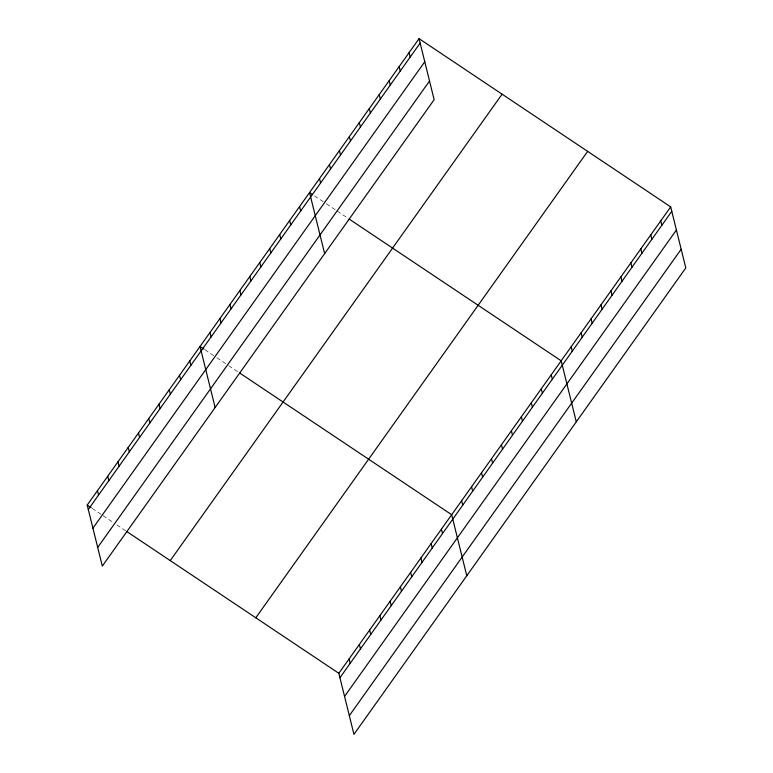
<?xml version="1.0" encoding="UTF-8"?>
<svg xmlns="http://www.w3.org/2000/svg" width="773" height="773" viewBox="0 0 773 773"><rect width="100%" height="100%" fill="white"/><g stroke="black" fill="none" stroke-linecap="round" stroke-linejoin="round"><path stroke-width="0.58" stroke-dasharray="3.87 2.9" d="M314.485 195.878L323.385 201.821M326.351 203.801L335.25 209.754M337.221 211.077L348.101 218.344M204.971 349.792L213.87 355.744M216.836 357.725L225.735 363.677M228.702 365.658L238.586 372.267M92.142 508.383L101.041 514.325M103.022 515.649L113.892 522.915M116.858 524.906L125.757 530.848"/><path stroke-width="1.16" d="M419.053 38.65L434.155 99.688L102.307 566.107L87.204 505.078L419.053 38.65L670.693 206.893L685.796 267.922L353.947 734.35L338.845 673.312L126.743 531.515M88.296 509.494L420.145 43.075M92.924 528.181L424.773 61.753M97.688 547.429L429.537 81.001M170.244 560.589L502.092 94.171M255.795 617.791L587.654 151.373M338.845 673.312L670.693 206.893M339.936 677.737L671.785 211.309M344.555 696.415L676.414 229.996M349.319 715.672L681.177 249.244M312.505 194.554L309.548 192.574L324.65 253.602M349.087 219.01L561.179 360.807L576.291 421.845M203.985 349.135L200.033 346.488L215.136 407.526M239.572 372.924L451.674 514.731L466.776 575.769M87.204 505.078L91.156 507.716M660.741 220.885L661.833 225.31M650.779 234.876L651.881 239.301M640.827 248.867L641.919 253.293M630.874 262.859L631.966 267.284M620.912 276.85L622.014 281.275M610.96 290.841L612.052 295.267M601.008 304.842L602.099 309.258M591.045 318.834L592.147 323.259M581.093 332.825L582.185 337.25M571.141 346.816L572.233 351.242M551.226 374.799L552.318 379.224M541.274 388.79L542.366 393.215M531.312 402.791L532.413 407.216M521.36 416.782L522.451 421.208M511.407 430.774L512.499 435.199M409.101 52.641L410.192 57.067M501.445 444.765L502.547 449.19M399.148 66.633L400.24 71.058M491.493 458.756L492.585 463.182M389.186 80.624L390.278 85.049M481.54 472.747L482.632 477.173M379.234 94.625L380.326 99.041M471.578 486.748L472.68 491.164M369.281 108.616L370.373 113.042M461.626 500.74L462.718 505.165M359.319 122.607L360.411 127.033M349.367 136.599L350.459 141.024M441.412 529.147L442.504 533.573M339.415 150.59L340.507 155.015M431.16 543.564L432.252 547.989M329.453 164.581L330.544 169.007M420.899 557.98L421.99 562.406M319.5 178.573L320.592 182.998M410.637 572.397L411.738 576.822M400.385 586.813L401.477 591.239M299.586 206.565L300.678 210.99M390.123 601.23L391.225 605.655M289.633 220.556L290.725 224.982M379.872 615.646L380.963 620.072M279.681 234.548L280.773 238.973M369.61 630.063L370.711 634.488M269.719 248.539L270.821 252.964M359.358 644.479L360.45 648.905M259.767 262.53L260.859 266.956M349.096 658.896L350.188 663.321M249.814 276.521L250.906 280.947M239.852 290.522L240.954 294.938M229.9 304.514L230.992 308.939M219.947 318.505L221.039 322.93M209.985 332.496L211.087 336.922M189.772 360.904L190.873 365.329M179.52 375.32L180.611 379.746M169.258 389.737L170.36 394.162M159.006 404.153L160.098 408.579M148.745 418.57L149.836 422.995M138.493 432.986L139.584 437.412M128.231 447.403L129.323 451.828M117.969 461.819L119.071 466.245M107.718 476.236L108.809 480.661M97.456 490.652L98.558 495.078"/></g></svg>
